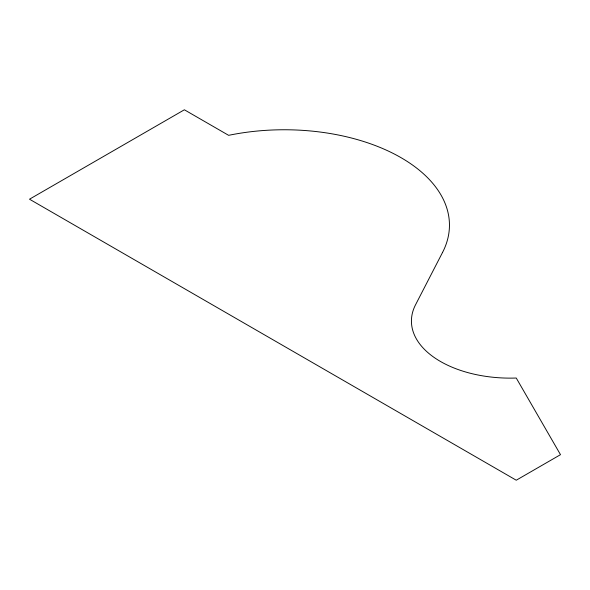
<?xml version="1.0" encoding="UTF-8"?>
<svg xmlns="http://www.w3.org/2000/svg" width="590" height="590" viewBox="0 0 590 590"><rect width="100%" height="100%" fill="white"/><g stroke="black" fill="none" stroke-linecap="round" stroke-linejoin="round"><path stroke-width="0.89" d="M442.581 252.365L415.544 304.787A98.832 57.06 0 0 0 516.25 378.028L560.5 454.669L516.25 480.216L29.5 199.199L184.375 109.784L228.625 135.331A165.2 95.381 0 0 1 397.874 155.9A165.2 95.381 0 0 1 442.581 252.365"/></g></svg>
